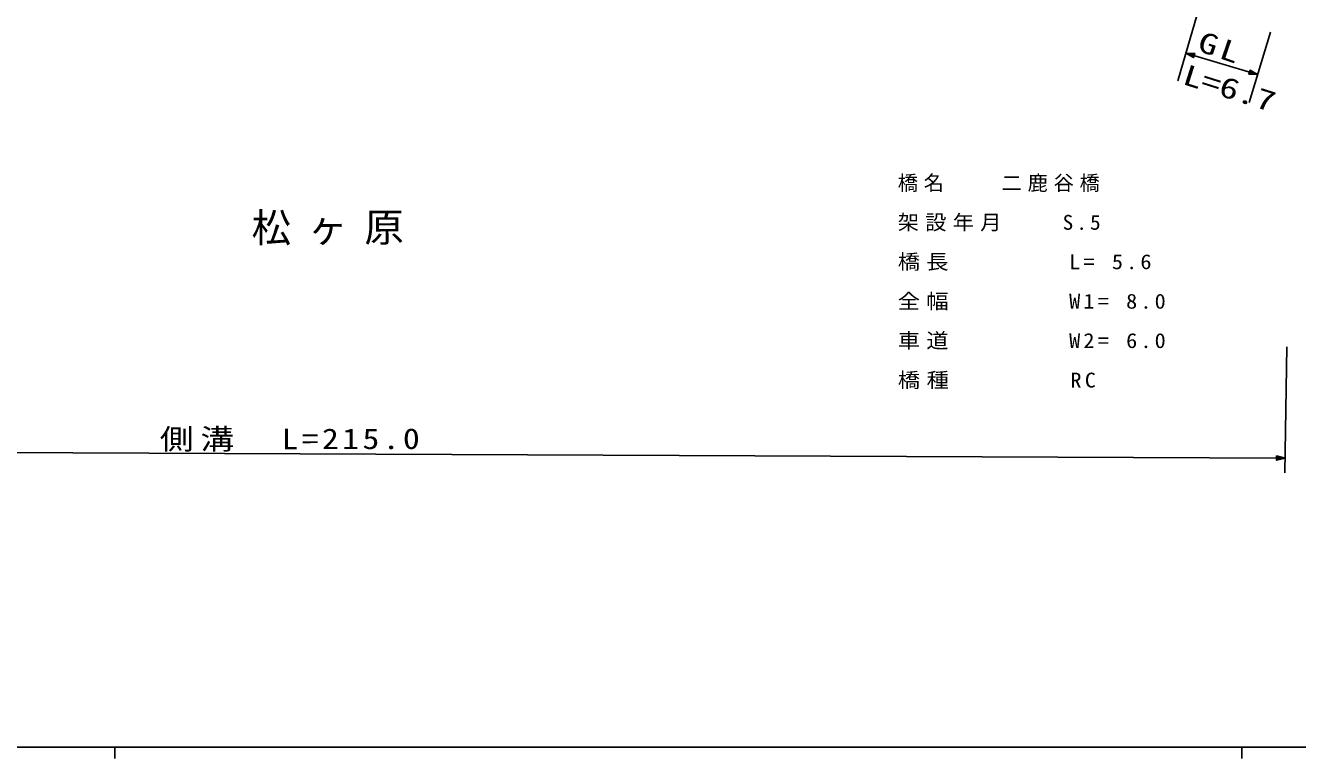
# Model space of a CAD drawing. Units: millimetres, scale not verified. Extents: x 40000 to 680000, y 20000 to 380000.
# Drawn here: x 160059 to 272950, y 204000 to 269070 of the extents above; entities that cross this region are included whole.
import ezdxf
from ezdxf.enums import TextEntityAlignment as Align

# ---------------------------------------------------------------- set-up
doc = ezdxf.new("R2010")
doc.units = ezdxf.units.MM
doc.header["$LTSCALE"] = 1000
doc.layers.add('M-BGD', color=7, linetype='Continuous', lineweight=25)
doc.layers.add('M-TTL-BAND', color=7, linetype='Continuous', lineweight=25)
doc.layers.add('M-STR-HTXT', color=7, linetype='Continuous')
doc.styles.add('ＭＳ ゴシック', font='')
doc.styles.get('ＭＳ ゴシック').set_extended_font_data('MS Gothic')

msp = doc.modelspace()

# ---------------------------------------------------------------- linework, layer by layer
at = {"layer": 'M-BGD'}
for p, q in [((264054, 270032), (262324, 264159)), ((270546, 268476), (268658, 262235)), ((263049, 266619), (269405, 264704)), ((271992, 240530), (271823, 229374)), ((271843, 230669), (80886, 231506))]:
    msp.add_line(p, q, dxfattribs=at)
for points in [[(263049, 266619), (263713, 266223), (263821, 266582)], [(263196, 266574), (263760, 266542), (263684, 266290)], [(263268, 266553), (263725, 266523), (263665, 266325)], [(263341, 266531), (263690, 266504), (263646, 266360)], [(263413, 266509), (263655, 266485), (263628, 266395)], [(269405, 264704), (268741, 265100), (268633, 264741)], [(269258, 264748), (268694, 264781), (268769, 265033)], [(269186, 264770), (268729, 264800), (268788, 264997)], [(269112, 264792), (268764, 264819), (268807, 264962)], [(269040, 264814), (268799, 264838), (268826, 264927)], [(271843, 230669), (271094, 230859), (271092, 230484)], [(271689, 230669), (271139, 230541), (271140, 230803)], [(271614, 230670), (271168, 230569), (271168, 230775)], [(271537, 230670), (271196, 230597), (271196, 230747)], [(271462, 230670), (271224, 230625), (271224, 230718)]]:
    msp.add_lwpolyline(points, close=True, dxfattribs=at)
for points in [[(263122, 266596), (263795, 266560), (263703, 266255), (263124, 266596)], [(263614, 266448), (263487, 266487), (263620, 266466), (263609, 266430), (263487, 266487)], [(269331, 264726), (268659, 264762), (268751, 265068), (269329, 264727)], [(268839, 264874), (268967, 264836), (268834, 264856), (268845, 264892), (268967, 264836)], [(271766, 230669), (271111, 230512), (271112, 230831), (271764, 230669)], [(271252, 230671), (271386, 230671), (271252, 230653), (271252, 230690), (271386, 230671)]]:
    msp.add_lwpolyline(points, dxfattribs=at)
at = {"layer": 'M-TTL-BAND'}
for p, q in [((40000, 205000), (579000, 205000)), ((168000, 205000), (168000, 204000)), ((268000, 205000), (268000, 204000))]:
    msp.add_line(p, q, dxfattribs=at)

# ---------------------------------------------------------------- texts
at = {"layer": 'M-BGD', "style": 'ＭＳ ゴシック', "width": 1.35}
msp.add_text('L=6.7', height=1833, rotation=342.4, dxfattribs=at).set_placement((262459, 263378), align=Align.BOTTOM_LEFT)
at = {"layer": 'M-BGD', "attachment_point": 7, "style": 'ＭＳ ゴシック'}
for s, insert, char_height, rotation in [('\\T1.2;\\W1.35;GL', (263945, 266827), 1833, 341.2), ('\\T1.43;松ヶ原', (180131, 249534), 2566, 0.3), ('\\T1.2;\\W1.2;側溝\u3000L=215.0', (171984, 231234), 1833, 0.1)]:
    msp.add_mtext(s, dxfattribs=dict(at, insert=insert, char_height=char_height, rotation=rotation))
at = {"layer": 'M-STR-HTXT', "char_height": 1320, "attachment_point": 7, "style": 'ＭＳ ゴシック'}
for s, insert in [('\\T1.28;橋名\u3000\u3000二鹿谷橋', (237468, 254287)), ('\\T1.29;\\W1.05;架設年月\u3000\u3000S.5', (237468, 250787)), ('\\T1.28;\\W1.1;橋長\u3000\u3000\u3000\u3000L=\\~5.6', (237468, 247287)), ('\\T1.28;\\W1.1;全幅\u3000\u3000\u3000\u3000W1=\\~8.0', (237468, 243787)), ('\\T1.28;\\W1.1;車道\u3000\u3000\u3000\u3000W2=\\~6.0', (237468, 240287)), ('\\T1.29;\\W1.1;橋種\u3000\\~\\~\u3000\u3000RC', (237468, 236787))]:
    msp.add_mtext(s, dxfattribs=dict(at, insert=insert))

doc.saveas('drawing.dxf')
